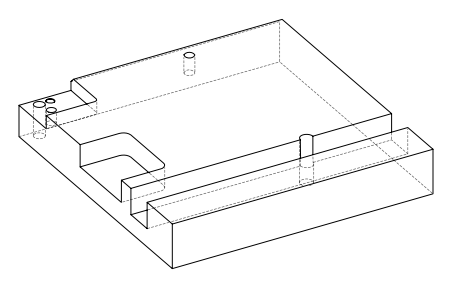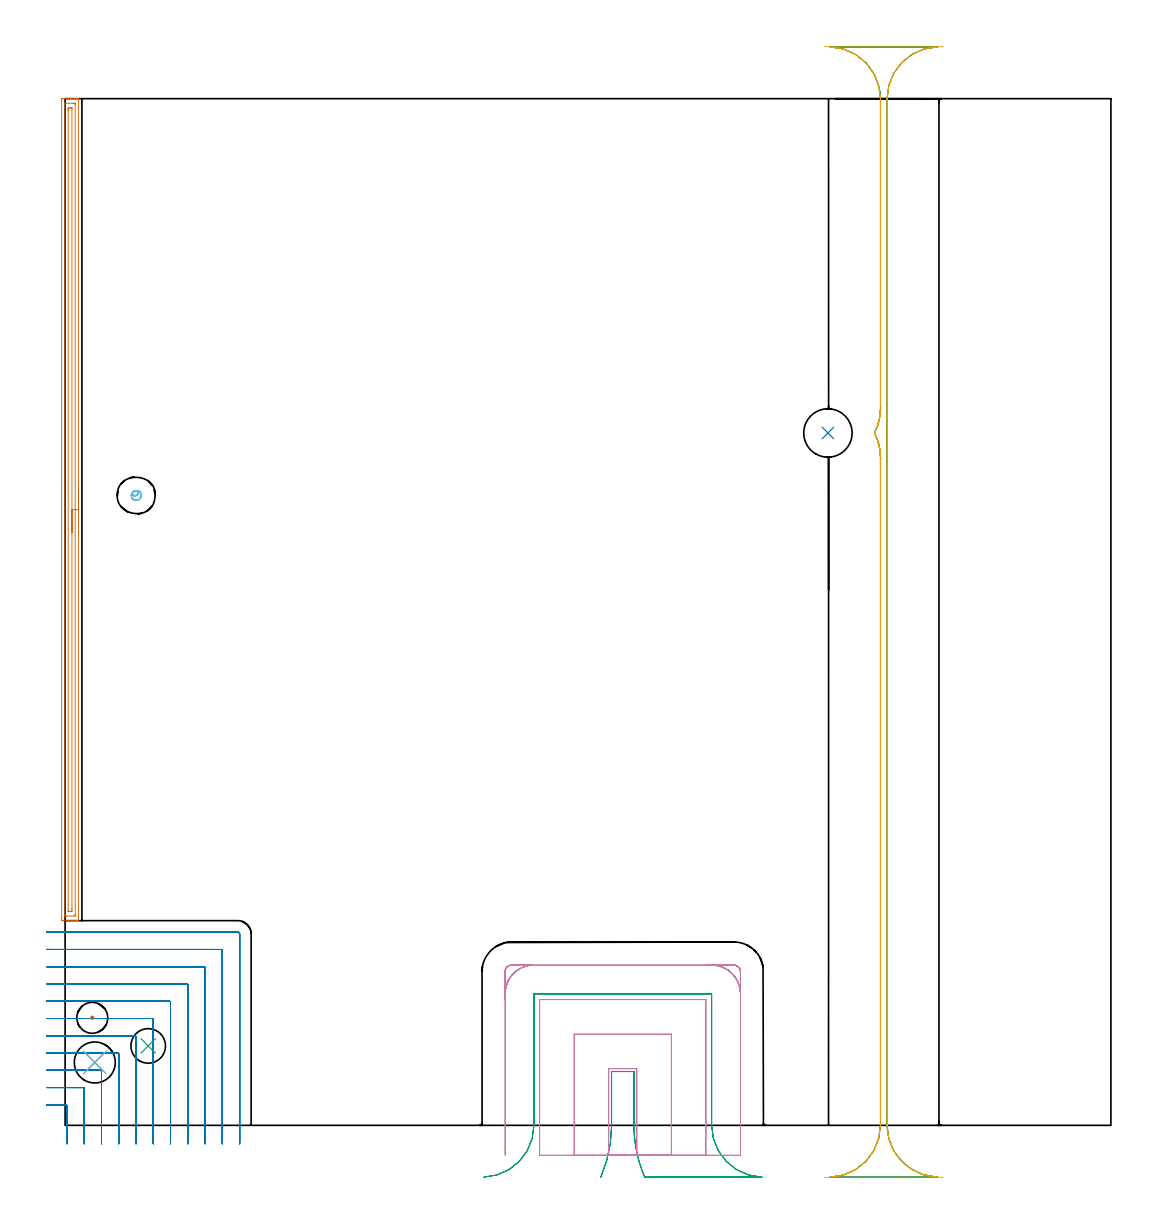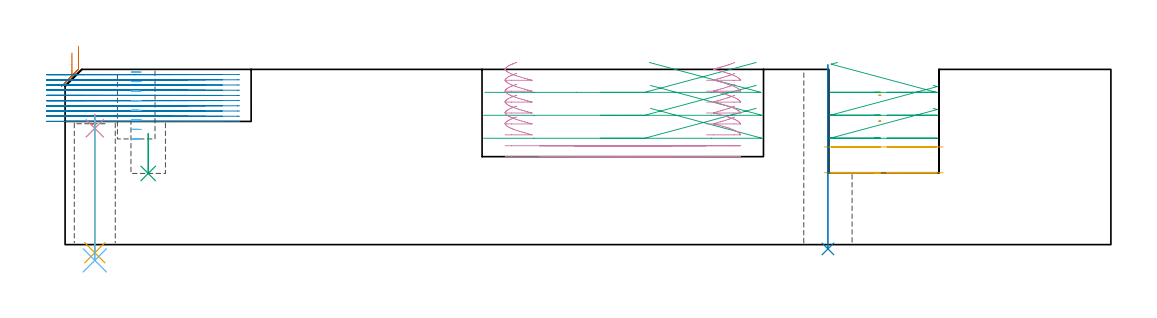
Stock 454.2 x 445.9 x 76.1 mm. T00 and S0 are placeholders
(PLAN: 12 operations, 10 tool changes, 58.3 min)
(1 AREA_MILL | FG_CHAMFER_SURFACE | UGT0205_001 | 8.76 min | 9638 mm3)
(2 MILL_CORNER_NOTCH_RECTANGULAR | CORNER_NOTCH_RECTANGULAR | NXT0201_013 | Follow Part, ap 2.5, ae 75% | 24.71 min | 162063 mm3)
(3 MILL_RECTANGULAR_POCKET | POCKET_RECTANGULAR_STRAIGHT | UGT0201_009 | Follow Part, ap 11.25, ae 75% | 11.65 min | 924267 mm3)
(4 MILL_SLOT | SLOT_PARTIAL_RECTANGULAR | UGT0201_094 | Follow Part, ap 5, ae 75% | 6.46 min | 81616 mm3)
(5 MILL_RECTANGULAR_SLOT | SLOT_RECTANGULAR | UGT0201_009 | Follow Part, ap 11.25, ae 75% | 4.99 min | 321033 mm3)
(6 MILL_BLIND_HOLE_FROM_SOLID_MATERIAL | STEP1POCKET | NXT0201_011 | Spiral | 0.69 min | 6325 mm3)
(7 MILL_BLIND_HOLE_FROM_SOLID_MATERIAL_1 | STEP1POCKET_1 | NXT0201_011 | Spiral | 0.03 min | 324 mm3)
(8 INDEXABLE_INSERT_DRILL_THROUGH_HOLE_FROM_SOLID | STEP1HOLE | NXT0302_013 | 0.32 min | 17200 mm3)
(9 INDEXABLE_INSERT_DRILL_BLIND_HOLE_FROM_SOLID | STEP1POCKET_2 | UGT0302_001 | 0.08 min | 3725 mm3)
(10 SPOT_DRILL | STEP1HOLE_1 | NXT0321_9005460120000 | 0.05 min | 258 mm3)
(11 DRILL_THROUGH_HOLE_INTO_CENTER | STEP1HOLE_1 | NXT0301_083 | 0.24 min | 5006 mm3)
(12 DRILL_TO_ENLARGE_THROUGH_HOLE | STEP1HOLE_1 | UGT0301_248 | 0.26 min | 7971 mm3)
(TOOL UGT0205_001 | Chamfer Mill 20 x 3 x 45 deg. | D20 FL50 Z2)
(TOOL NXT0201_013 | ENDMILL 10mm | D10 FL30 Z4)
(TOOL UGT0201_009 | End Mill 45 mm | D45 FL63 Z6)
(TOOL UGT0201_094 | End mill 20 mm | D20 FL38 Z4)
(TOOL NXT0201_011 | ENDMILL 12mm [2P460-1200-NA 1630] | D12 FL38 Z6)
(TOOL NXT0302_013 | Index. Insert Drill 21mm [880-D2100L25-05] | D21 PA176 FL105 Z2)
(TOOL UGT0302_001 | Indexable Insert Drill 15mm | D15 PA180 FL50 Z2)
(TOOL NXT0321_9005460120000 | NC Spot Drill, 142deg, 12mm, Carbide, Uncoated | D12 PA142 FL30 Z2)
(TOOL NXT0301_083 | Carbide Drill 11.2mm [860.1-1120-056A1-MM 2214] | D11.2 PA140 FL72 Z2)
(TOOL UGT0301_248 | Twist Drill 17.8 mm | D17.8 PA118 FL130 Z2)
(OP 1 AREA_MILL)
G17 G21 G94 G90
T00 M6
G54
G17 G0 G90 X5.8 Y277.4 S1061 M3
G43 Z86.1 H0
G94 G1 Y277.362 Z85.228 F250.
Y277.248 Z84.363
Y277.059 Z83.512
Y276.797 Z82.68
Y276.463 Z81.874
Y276.06 Z81.1
Y275.592 Z80.364
Y275.06 Z79.672
Y274.471 Z79.029
Y273.828 Z78.439
Y273.136 Z77.908
Y272.4 Z77.44
Y271.626 Z77.037
Y270.82 Z76.703
Y269.988 Z76.441
Y269.137 Z76.252
Y268.272 Z76.138
Y267.4 Z76.1
Y89.078
X5.797 Y88.91 Z76.088
X5.762 Y88.907 Z76.054
X5.368 Y88.9 Z75.668
X5.077 Z75.377
X4.37 Z74.665
X3.128 Z73.425
X1.706 Z72.002
X-0.958 Y88.901 Z69.339
X-1.2 Y88.903 Z69.097
X-1.492 Y88.908 Z68.806
X-1.494 Y88.985 Z68.803
X-1.499 Y89.525 Z68.801
X-1.5 Y90.071 Z68.8
Y444.927
X-1.499 Y445.275 Z68.801
X-1.494 Y445.815 Z68.803
X-1.491 Y445.892 Z68.806
X-0.958 Y445.9 Z69.339
X2.594 Z72.889
X4.016 Z74.312
X4.37 Z74.665
X5.077 Z75.377
X5.368 Z75.668
X5.762 Y445.893 Z76.054
X5.797 Y445.89 Z76.088
X5.8 Y445.722 Z76.1
Y267.4
X4.386 Z74.686
X4.385 Y91.297 Z74.685
X4.37 Y90.91 Z74.67
X3.891 Y90.901 Z74.191
X0.818 Y90.9 Z71.118
X0.339 Y90.901 Z70.639
X-0.07 Y90.91 Z70.23
X-0.085 Y91.313 Z70.215
X-0.086 Y91.329 Z70.214
X-0.085 Y443.503 Z70.215
X-0.07 Y443.89 Z70.23
X0.409 Y443.899 Z70.709
X3.482 Y443.9 Z73.782
X3.961 Y443.899 Z74.261
X4.37 Y443.89 Z74.67
X4.385 Y443.487 Z74.685
X4.386 Y443.472 Z74.686
Y267.4
X2.972 Z73.272
X2.971 Y93.994 Z73.271
X2.97 Y93.615 Z73.27
X2.967 Y93.1 Z73.267
X2.964 Y92.92 Z73.264
X2.787 Y92.906 Z73.087
X2.594 Y92.903 Z72.894
X1.905 Y92.9 Z72.205
X1.706 Y92.901 Z72.006
X1.507 Y92.903 Z71.807
X1.375 Y92.908 Z71.675
X1.335 Y92.911 Z71.635
X1.333 Y92.929 Z71.633
X1.331 Y92.974 Z71.631
X1.329 Y93.1 Z71.629
Y440.806
X1.33 Y441.185 Z71.63
X1.333 Y441.7 Z71.633
X1.336 Y441.88 Z71.636
X1.513 Y441.894 Z71.813
X1.706 Y441.897 Z72.006
X2.395 Y441.9 Z72.695
X2.594 Y441.899 Z72.894
X2.793 Y441.897 Z73.093
X2.925 Y441.892 Z73.225
X2.965 Y441.889 Z73.265
X2.967 Y441.871 Z73.267
X2.969 Y441.826 Z73.269
X2.971 Y441.7 Z73.271
X2.972 Y267.4 Z73.272
Y266.528 Z73.31
Y265.664 Z73.423
Y264.812 Z73.612
Y263.98 Z73.875
Y263.174 Z74.208
Y262.4 Z74.611
Y261.664 Z75.08
Y260.972 Z75.611
Y260.329 Z76.2
Y259.74 Z76.844
Y259.209 Z77.536
Y258.74 Z78.272
Y258.337 Z79.045
Y258.003 Z79.851
Y257.741 Z80.683
Y257.552 Z81.535
Y257.438 Z82.4
Y257.4 Z83.272
G0 Z86.1
M5
M2
(OP 2 MILL_CORNER_NOTCH_RECTANGULAR)
G17 G21 G94 G90
T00 M6
G54
G17 G0 G90 X0.8 Y-8. S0 M3
G43 Z86.1 H0
Z73.84
G94 G1 Y-5. F250.
Y8.405 F500.
G3 X0.305 Y8.9 R0.5
G1 X-4.801
X-5.
X-8. Y8.908 F250.
G0 Z86.1
X8.3 Y-8.
Z73.84
G1 Y-5.
Y15.905 F500.
G3 X7.805 Y16.4 R0.5
G1 X-4.801
X-5.
X-8. Y16.409 F250.
G0 Z86.1
X15.8 Y-8.
Z73.84
G1 Y-5.
Y23.405 F500.
G3 X15.305 Y23.9 R0.5
G1 X-4.801
X-5.
X-8. Y23.91 F250.
G0 Z86.1
X23.3 Y-8.
Z73.84
G1 Y-5.
Y30.905 F500.
G3 X22.805 Y31.4 R0.5
G1 X-4.801
X-5.
X-8. Y31.412 F250.
G0 Z86.1
X30.8 Y-8.
Z73.84
G1 Y-5.
Y38.404 F500.
G3 X30.304 Y38.9 R0.5
G1 X-4.801
X-5.
X-8. Y38.914 F250.
G0 Z86.1
X38.3 Y-8.
Z73.84
G1 Y-5.
Y45.904 F500.
G3 X37.804 Y46.4 R0.5
G1 X-4.801
X-5. Y46.401
X-8. Y46.416 F250.
G0 Z86.1
X45.8 Y-8.
Z73.84
G1 Y-5.
Y53.404 F500.
G3 X45.304 Y53.9 R0.5
G1 X-4.801
X-5. Y53.901
X-8. Y53.921 F250.
G0 Z86.1
X53.3 Y-8.
Z73.84
G1 Y-5.
Y60.904 F500.
G3 X52.804 Y61.4 R0.5
G1 X-4.801
X-5. Y61.401
X-8. Y61.427 F250.
G0 Z86.1
X60.8 Y-8.
Z73.84
G1 Y-5.
Y68.404 F500.
G3 X60.304 Y68.9 R0.5
G1 X-4.801
X-5. Y68.901
X-8. Y68.941 F250.
G0 Z86.1
X68.3 Y-8.
Z73.84
G1 Y-5.
Y75.904 F500.
G3 X67.804 Y76.4 R0.5
G1 X-4.801
X-5. Y76.403
X-7.999 Y76.482 F250.
G0 Z86.1
X75.8 Y-8.
Z73.84
G1 Y-5.
Y83.1 F500.
G3 X75. Y83.9 R0.8
G1 X-4.801
X-7.801 F250.
G0 Z86.1
X0.8 Y-8.
Z71.58
G1 Y-5.
Y8.405 F500.
G3 X0.305 Y8.9 R0.5
G1 X-5.
X-8. F250.
G0 Z86.1
X8.3 Y-8.
Z71.58
G1 Y-5.
Y15.905 F500.
G3 X7.805 Y16.4 R0.5
G1 X-5.
X-8. F250.
G0 Z86.1
X15.8 Y-8.
Z71.58
G1 Y-5.
Y23.405 F500.
G3 X15.305 Y23.9 R0.5
G1 X-5.
X-8. F250.
G0 Z86.1
X23.3 Y-8.
Z71.58
G1 Y-5.
Y30.905 F500.
G3 X22.805 Y31.4 R0.5
G1 X-5.
X-8. F250.
G0 Z86.1
X30.8 Y-8.
Z71.58
G1 Y-5.
Y38.404 F500.
G3 X30.304 Y38.9 R0.5
G1 X-5.
X-8. F250.
G0 Z86.1
X38.3 Y-8.
Z71.58
G1 Y-5.
Y45.904 F500.
G3 X37.804 Y46.4 R0.5
G1 X-5.
X-8. F250.
G0 Z86.1
X45.8 Y-8.
Z71.58
G1 Y-5.
Y53.404 F500.
G3 X45.304 Y53.9 R0.5
G1 X-5.
X-8. F250.
G0 Z86.1
X53.3 Y-8.
Z71.58
G1 Y-5.
Y60.904 F500.
G3 X52.804 Y61.4 R0.5
G1 X-5.
X-8. F250.
G0 Z86.1
X60.8 Y-8.
Z71.58
G1 Y-5.
Y68.404 F500.
G3 X60.304 Y68.9 R0.5
G1 X-5.
X-8. F250.
G0 Z86.1
X68.3 Y-8.
Z71.58
G1 Y-5.
Y75.904 F500.
G3 X67.804 Y76.4 R0.5
G1 X-5.
X-8. F250.
G0 Z86.1
X75.8 Y-8.
Z71.58
G1 Y-5.
Y83.1 F500.
G3 X75. Y83.9 R0.8
G1 X-5.
X-8. F250.
G0 Z86.1
X0.8 Y-8.
Z69.32
G1 Y-5.
Y8.405 F500.
G3 X0.305 Y8.9 R0.5
G1 X-5.
X-8. F250.
G0 Z86.1
X8.3 Y-8.
Z69.32
G1 Y-5.
Y15.905 F500.
G3 X7.805 Y16.4 R0.5
G1 X-5.
X-8. F250.
G0 Z86.1
X15.8 Y-8.
Z69.32
G1 Y-5.
Y23.405 F500.
G3 X15.305 Y23.9 R0.5
G1 X-5.
X-8. F250.
G0 Z86.1
X23.3 Y-8.
Z69.32
G1 Y-5.
Y30.905 F500.
G3 X22.805 Y31.4 R0.5
G1 X-5.
X-8. F250.
G0 Z86.1
X30.8 Y-8.
Z69.32
G1 Y-5.
Y38.404 F500.
G3 X30.304 Y38.9 R0.5
G1 X-5.
X-8. F250.
G0 Z86.1
X38.3 Y-8.
Z69.32
G1 Y-5.
Y45.904 F500.
G3 X37.804 Y46.4 R0.5
G1 X-5.
X-8. F250.
G0 Z86.1
X45.8 Y-8.
Z69.32
G1 Y-5.
Y53.404 F500.
G3 X45.304 Y53.9 R0.5
G1 X-5.
X-8. F250.
G0 Z86.1
X53.3 Y-8.
Z69.32
G1 Y-5.
Y60.904 F500.
G3 X52.804 Y61.4 R0.5
G1 X-5.
X-8. F250.
G0 Z86.1
X60.8 Y-8.
Z69.32
G1 Y-5.
Y68.404 F500.
G3 X60.304 Y68.9 R0.5
G1 X-5.
X-8. F250.
G0 Z86.1
X68.3 Y-8.
Z69.32
G1 Y-5.
Y75.904 F500.
G3 X67.804 Y76.4 R0.5
G1 X-5.
X-8. F250.
G0 Z86.1
X75.8 Y-8.
Z69.32
G1 Y-5.
Y83.1 F500.
G3 X75. Y83.9 R0.8
G1 X-5.
X-8. F250.
G0 Z86.1
X0.8 Y-8.
Z67.06
G1 Y-5.
Y8.405 F500.
G3 X0.305 Y8.9 R0.5
G1 X-5.
X-8. F250.
G0 Z86.1
X8.3 Y-8.
Z67.06
G1 Y-5.
Y15.905 F500.
G3 X7.805 Y16.4 R0.5
G1 X-5.
X-8. F250.
G0 Z86.1
X15.8 Y-8.
Z67.06
G1 Y-5.
Y23.405 F500.
G3 X15.305 Y23.9 R0.5
G1 X-5.
X-8. F250.
G0 Z86.1
X23.3 Y-8.
Z67.06
G1 Y-5.
Y30.905 F500.
G3 X22.805 Y31.4 R0.5
G1 X-5.
X-8. F250.
G0 Z86.1
X30.8 Y-8.
Z67.06
G1 Y-5.
Y38.404 F500.
G3 X30.304 Y38.9 R0.5
G1 X-5.
X-8. F250.
G0 Z86.1
X38.3 Y-8.
Z67.06
G1 Y-5.
Y45.904 F500.
G3 X37.804 Y46.4 R0.5
G1 X-5.
X-8. F250.
G0 Z86.1
X45.8 Y-8.
Z67.06
G1 Y-5.
Y53.404 F500.
G3 X45.304 Y53.9 R0.5
G1 X-5.
X-8. F250.
G0 Z86.1
X53.3 Y-8.
Z67.06
G1 Y-5.
Y60.904 F500.
G3 X52.804 Y61.4 R0.5
G1 X-5.
X-8. F250.
G0 Z86.1
X60.8 Y-8.
Z67.06
G1 Y-5.
Y68.404 F500.
G3 X60.304 Y68.9 R0.5
G1 X-5.
X-8. F250.
G0 Z86.1
X68.3 Y-8.
Z67.06
G1 Y-5.
Y75.904 F500.
G3 X67.804 Y76.4 R0.5
G1 X-5.
X-8. F250.
G0 Z86.1
X75.8 Y-8.
Z67.06
G1 Y-5.
Y83.1 F500.
G3 X75. Y83.9 R0.8
G1 X-5.
X-8. F250.
G0 Z86.1
X0.8 Y-8.
Z64.8
G1 Y-5.
Y8.405 F500.
G3 X0.305 Y8.9 R0.5
G1 X-5.
X-8. F250.
G0 Z86.1
X8.3 Y-8.
Z64.8
G1 Y-5.
Y15.905 F500.
G3 X7.805 Y16.4 R0.5
G1 X-5.
X-8. F250.
G0 Z86.1
X15.8 Y-8.
Z64.8
G1 Y-5.
Y23.405 F500.
G3 X15.305 Y23.9 R0.5
G1 X-5.
X-8. F250.
G0 Z86.1
X23.3 Y-8.
Z64.8
G1 Y-5.
Y30.905 F500.
G3 X22.805 Y31.4 R0.5
G1 X-5.
X-8. F250.
G0 Z86.1
X30.8 Y-8.
Z64.8
G1 Y-5.
Y38.404 F500.
G3 X30.304 Y38.9 R0.5
G1 X-5.
X-8. F250.
G0 Z86.1
X38.3 Y-8.
Z64.8
G1 Y-5.
Y45.904 F500.
G3 X37.804 Y46.4 R0.5
G1 X-5.
X-8. F250.
G0 Z86.1
X45.8 Y-8.
Z64.8
G1 Y-5.
Y53.404 F500.
G3 X45.304 Y53.9 R0.5
G1 X-5.
X-8. F250.
G0 Z86.1
X53.3 Y-8.
Z64.8
G1 Y-5.
Y60.904 F500.
G3 X52.804 Y61.4 R0.5
G1 X-5.
X-8. F250.
G0 Z86.1
X60.8 Y-8.
Z64.8
G1 Y-5.
Y68.404 F500.
G3 X60.304 Y68.9 R0.5
G1 X-5.
X-8. F250.
G0 Z86.1
X68.3 Y-8.
Z64.8
G1 Y-5.
Y75.904 F500.
G3 X67.804 Y76.4 R0.5
G1 X-5.
X-8. F250.
G0 Z86.1
X75.8 Y-8.
Z64.8
G1 Y-5.
Y83.1 F500.
G3 X75. Y83.9 R0.8
G1 X-5.
X-8. F250.
G0 Z86.1
X0.8 Y-8.
Z62.54
G1 Y-5.
Y8.405 F500.
G3 X0.305 Y8.9 R0.5
G1 X-5.
X-8. F250.
G0 Z86.1
X8.3 Y-8.
Z62.54
G1 Y-5.
Y15.905 F500.
G3 X7.805 Y16.4 R0.5
G1 X-5.
X-8. F250.
G0 Z86.1
X15.8 Y-8.
Z62.54
G1 Y-5.
Y23.405 F500.
G3 X15.305 Y23.9 R0.5
G1 X-5.
X-8. F250.
G0 Z86.1
X23.3 Y-8.
Z62.54
G1 Y-5.
Y30.905 F500.
G3 X22.805 Y31.4 R0.5
G1 X-5.
X-8. F250.
G0 Z86.1
X30.8 Y-8.
Z62.54
G1 Y-5.
Y38.404 F500.
G3 X30.304 Y38.9 R0.5
G1 X-5.
X-8. F250.
G0 Z86.1
X38.3 Y-8.
Z62.54
G1 Y-5.
Y45.904 F500.
G3 X37.804 Y46.4 R0.5
G1 X-5.
X-8. F250.
G0 Z86.1
X45.8 Y-8.
Z62.54
G1 Y-5.
Y53.404 F500.
G3 X45.304 Y53.9 R0.5
G1 X-5.
X-8. F250.
G0 Z86.1
X53.3 Y-8.
Z62.54
G1 Y-5.
Y60.904 F500.
G3 X52.804 Y61.4 R0.5
G1 X-5.
X-8. F250.
G0 Z86.1
X60.8 Y-8.
Z62.54
G1 Y-5.
Y68.404 F500.
G3 X60.304 Y68.9 R0.5
G1 X-5.
X-8. F250.
G0 Z86.1
X68.3 Y-8.
Z62.54
G1 Y-5.
Y75.904 F500.
G3 X67.804 Y76.4 R0.5
G1 X-5.
X-8. F250.
G0 Z86.1
X75.8 Y-8.
Z62.54
G1 Y-5.
Y83.1 F500.
G3 X75. Y83.9 R0.8
G1 X-5.
X-8. F250.
G0 Z86.1
X0.8 Y-8.
Z60.28
G1 Y-5.
Y8.405 F500.
G3 X0.305 Y8.9 R0.5
G1 X-5.
X-8. F250.
G0 Z86.1
X8.3 Y-8.
Z60.28
G1 Y-5.
Y15.905 F500.
G3 X7.805 Y16.4 R0.5
G1 X-5.
X-8. F250.
G0 Z86.1
X15.8 Y-8.
Z60.28
G1 Y-5.
Y23.405 F500.
G3 X15.305 Y23.9 R0.5
G1 X-5.
X-8. F250.
G0 Z86.1
X23.3 Y-8.
Z60.28
G1 Y-5.
Y30.905 F500.
G3 X22.805 Y31.4 R0.5
G1 X-5.
X-8. F250.
G0 Z86.1
X30.8 Y-8.
Z60.28
G1 Y-5.
Y38.404 F500.
G3 X30.304 Y38.9 R0.5
G1 X-5.
X-8. F250.
G0 Z86.1
X38.3 Y-8.
Z60.28
G1 Y-5.
Y45.904 F500.
G3 X37.804 Y46.4 R0.5
G1 X-5.
X-8. F250.
G0 Z86.1
X45.8 Y-8.
Z60.28
G1 Y-5.
Y53.404 F500.
G3 X45.304 Y53.9 R0.5
G1 X-5.
X-8. F250.
G0 Z86.1
X53.3 Y-8.
Z60.28
G1 Y-5.
Y60.904 F500.
G3 X52.804 Y61.4 R0.5
G1 X-5.
X-8. F250.
G0 Z86.1
X60.8 Y-8.
Z60.28
G1 Y-5.
Y68.404 F500.
G3 X60.304 Y68.9 R0.5
G1 X-5.
X-8. F250.
G0 Z86.1
X68.3 Y-8.
Z60.28
G1 Y-5.
Y75.904 F500.
G3 X67.804 Y76.4 R0.5
G1 X-5.
X-8. F250.
G0 Z86.1
X75.8 Y-8.
Z60.28
G1 Y-5.
Y83.1 F500.
G3 X75. Y83.9 R0.8
G1 X-5.
X-8. F250.
G0 Z86.1
X0.8 Y-8.
Z58.02
G1 Y-5.
Y8.405 F500.
G3 X0.305 Y8.9 R0.5
G1 X-5.
X-8. F250.
G0 Z86.1
X8.3 Y-8.
Z58.02
G1 Y-5.
Y15.905 F500.
G3 X7.805 Y16.4 R0.5
G1 X-5.
X-8. F250.
G0 Z86.1
X15.8 Y-8.
Z58.02
G1 Y-5.
Y23.405 F500.
G3 X15.305 Y23.9 R0.5
G1 X-5.
X-8. F250.
G0 Z86.1
X23.3 Y-8.
Z58.02
G1 Y-5.
Y30.905 F500.
G3 X22.805 Y31.4 R0.5
G1 X-5.
X-8. F250.
G0 Z86.1
X30.8 Y-8.
Z58.02
G1 Y-5.
Y38.404 F500.
G3 X30.304 Y38.9 R0.5
G1 X-5.
X-8. F250.
G0 Z86.1
X38.3 Y-8.
Z58.02
G1 Y-5.
Y45.904 F500.
G3 X37.804 Y46.4 R0.5
G1 X-5.
X-8. F250.
G0 Z86.1
X45.8 Y-8.
Z58.02
G1 Y-5.
Y53.404 F500.
G3 X45.304 Y53.9 R0.5
G1 X-5.
X-8. F250.
G0 Z86.1
X53.3 Y-8.
Z58.02
G1 Y-5.
Y60.904 F500.
G3 X52.804 Y61.4 R0.5
G1 X-5.
X-8. F250.
G0 Z86.1
X60.8 Y-8.
Z58.02
G1 Y-5.
Y68.404 F500.
G3 X60.304 Y68.9 R0.5
G1 X-5.
X-8. F250.
G0 Z86.1
X68.3 Y-8.
Z58.02
G1 Y-5.
Y75.904 F500.
G3 X67.804 Y76.4 R0.5
G1 X-5.
X-8. F250.
G0 Z86.1
X75.8 Y-8.
Z58.02
G1 Y-5.
Y83.1 F500.
G3 X75. Y83.9 R0.8
G1 X-5.
X-8. F250.
G0 Z86.1
X0.8 Y-8.
Z55.76
G1 Y-5.
Y8.405 F500.
G3 X0.305 Y8.9 R0.5
G1 X-5.
X-8. F250.
G0 Z86.1
X8.3 Y-8.
Z55.76
G1 Y-5.
Y15.905 F500.
G3 X7.805 Y16.4 R0.5
G1 X-5.
X-8. F250.
G0 Z86.1
X15.8 Y-8.
Z55.76
G1 Y-5.
Y23.405 F500.
G3 X15.305 Y23.9 R0.5
G1 X-5.
X-8. F250.
G0 Z86.1
X23.3 Y-8.
Z55.76
G1 Y-5.
Y30.905 F500.
G3 X22.805 Y31.4 R0.5
G1 X-5.
X-8. F250.
G0 Z86.1
X30.8 Y-8.
Z55.76
G1 Y-5.
Y38.404 F500.
G3 X30.304 Y38.9 R0.5
G1 X-5.
X-8. F250.
G0 Z86.1
X38.3 Y-8.
Z55.76
G1 Y-5.
Y45.904 F500.
G3 X37.804 Y46.4 R0.5
G1 X-5.
X-8. F250.
G0 Z86.1
X45.8 Y-8.
Z55.76
G1 Y-5.
Y53.404 F500.
G3 X45.304 Y53.9 R0.5
G1 X-5.
X-8. F250.
G0 Z86.1
X53.3 Y-8.
Z55.76
G1 Y-5.
Y60.904 F500.
G3 X52.804 Y61.4 R0.5
G1 X-5.
X-8. F250.
G0 Z86.1
X60.8 Y-8.
Z55.76
G1 Y-5.
Y68.404 F500.
G3 X60.304 Y68.9 R0.5
G1 X-5.
X-8. F250.
G0 Z86.1
X68.3 Y-8.
Z55.76
G1 Y-5.
Y75.904 F500.
G3 X67.804 Y76.4 R0.5
G1 X-5.
X-8. F250.
G0 Z86.1
X75.8 Y-8.
Z55.76
G1 Y-5.
Y83.1 F500.
G3 X75. Y83.9 R0.8
G1 X-5.
X-8. F250.
G0 Z86.1
X0.8 Y-8.
Z53.5
G1 Y-5.
Y8.405 F500.
G3 X0.305 Y8.9 R0.5
G1 X-5.
X-8. F250.
G0 Z86.1
X8.3 Y-8.
Z53.5
G1 Y-5.
Y15.905 F500.
G3 X7.805 Y16.4 R0.5
G1 X-5.
X-8. F250.
G0 Z86.1
X15.8 Y-8.
Z53.5
G1 Y-5.
Y23.405 F500.
G3 X15.305 Y23.9 R0.5
G1 X-5.
X-8. F250.
G0 Z86.1
X23.3 Y-8.
Z53.5
G1 Y-5.
Y30.905 F500.
G3 X22.805 Y31.4 R0.5
G1 X-5.
X-8. F250.
G0 Z86.1
X30.8 Y-8.
Z53.5
G1 Y-5.
Y38.404 F500.
G3 X30.304 Y38.9 R0.5
G1 X-5.
X-8. F250.
G0 Z86.1
X38.3 Y-8.
Z53.5
G1 Y-5.
Y45.904 F500.
G3 X37.804 Y46.4 R0.5
G1 X-5.
X-8. F250.
G0 Z86.1
X45.8 Y-8.
Z53.5
G1 Y-5.
Y53.404 F500.
G3 X45.304 Y53.9 R0.5
G1 X-5.
X-8. F250.
G0 Z86.1
X53.3 Y-8.
Z53.5
G1 Y-5.
Y60.904 F500.
G3 X52.804 Y61.4 R0.5
G1 X-5.
X-8. F250.
G0 Z86.1
X60.8 Y-8.
Z53.5
G1 Y-5.
Y68.404 F500.
G3 X60.304 Y68.9 R0.5
G1 X-5.
X-8. F250.
G0 Z86.1
X68.3 Y-8.
Z53.5
G1 Y-5.
Y75.904 F500.
G3 X67.804 Y76.4 R0.5
G1 X-5.
X-8. F250.
G0 Z86.1
X75.8 Y-8.
Z53.5
G1 Y-5.
Y83.1 F500.
G3 X75. Y83.9 R0.8
G1 X-5.
X-8. F250.
G0 Z86.1
M5
M2
(OP 3 MILL_RECTANGULAR_POCKET)
G17 G21 G94 G90
T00 M6
G54
G17 G0 G90 X335.487 Y-22.5 S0 M3
G43 Z119.2 H0
Z79.1
G94 G1 X332.762 Z78.37 F250.
Y-22.47 Z78.362
Y-22.5 Z78.354
X378.339 Z66.141
Y-22.47 Z66.133
G2 X361.323 Y-13.261 R22.5 F500.
X357.387 Y-4.157 R22.5 F447.
X357. Y0. R22.5 F376.
G1 Y425.819
Y445.9 F500.
G2 X378.829 Y468.39 R22.5
G1 X332.271
G2 X354.1 Y445.9 R22.5
G1 Y311.196
G2 X351.502 Y300.7 R22.5
X354.1 Y290.204 R22.5
G1 Y0.
G2 X332.762 Y-22.47 R22.5
G0 Z119.2
X377.025 Y468.4
Z69.133
G1 X378.829 Z68.65 F250.
Y468.39 Z68.647
Y468.4 Z68.645
X332.271 Z56.169
Y468.39 Z56.167
G2 X353.617 Y450.538 R22.5 F500.
X354.1 Y445.9 R22.5 F375.
G1 Y311.196
G2 X351.502 Y300.7 R22.5
X354.1 Y290.204 R22.5
G1 Y21.419
Y0. F500.
G2 X332.271 Y-22.49 R22.5
G1 Y-22.5
X378.829
Y-22.49
G2 X357. Y0. R22.5
G1 Y445.9
G2 X378.829 Y468.39 R22.5
G0 X377.025 Y468.4 Z59.167
G1 X378.829 Z58.683 F250.
Y468.39 Z58.681
Y468.4 Z58.678
X332.271 Z46.203
Y468.39 Z46.2
G2 X353.617 Y450.538 R22.5 F500.
X354.1 Y445.9 R22.5 F375.
G1 Y311.196
G2 X351.502 Y300.7 R22.5
X354.1 Y290.204 R22.5
G1 Y21.419
Y0. F500.
G2 X332.271 Y-22.49 R22.5
G1 X378.829
G2 X357. Y0. R22.5
G1 Y445.9
G2 X378.829 Y468.39 R22.5
G0 Z119.2
X300.138 Y-22.5
Z79.1
G1 X251.746 Z66.133 F250.
G2 X248.58 Y-13.028 R56.25 F500.
X247.05 Y0. R56.25 F409.
G1 Y23.35
X243.548
X237.35 F500.
Y0.
G2 X232.654 Y-22.5 R56.25
G0 X253.776 Z79.1
G1 X302.139 Z66.141 F250.
Y-22.47 Z66.133
G2 X280.8 Y0. R22.5 F500.
G1 Y15.819
Y35.819 F441.
Y55.819 F377.
Y57.1 F478.
X242.081
X222.081 F428.
X203.6 F376.
Y55.581
Y25.581 F485.
Y0. F500.
G2 X182.262 Y-22.47 R22.5
G0 X300.138 Y-22.5 Z69.133
G1 X251.746 Z56.167 F250.
G2 X248.58 Y-13.028 R56.25 F500.
X247.05 Y0. R56.25 F409.
G1 Y23.35
X243.548
X237.35 F500.
Y0.
G2 X232.654 Y-22.5 R56.25
G0 X254.247 Z69.133
G1 X302.629 Z56.169 F250.
Y-22.49 Z56.167
G2 X280.8 Y0. R22.5 F500.
G1 Y15.328
Y35.328 F443.
Y55.328 F377.
Y57.1 F472.
X232.572
X203.6 F391.
Y56.072
Y26.072 F488.
Y0. F500.
G2 X181.771 Y-22.49 R22.5
G0 X300.138 Y-22.5 Z59.167
G1 X251.746 Z46.2 F250.
G2 X248.58 Y-13.028 R56.25 F500.
X247.05 Y0. R56.25 F409.
G1 Y23.35
X243.548
X237.35 F500.
Y0.
G2 X232.654 Y-22.5 R56.25
G0 X254.247 Z59.167
G1 X302.629 Z46.203 F250.
Y-22.49 Z46.2
G2 X280.8 Y0. R22.5 F500.
G1 Y15.328
Y35.328 F443.
Y55.328 F377.
Y57.1 F472.
X232.572
X203.6 F391.
Y56.072
Y26.072 F488.
Y0. F500.
G2 X181.771 Y-22.49 R22.5
G0 Z119.2
M5
M2
(OP 4 MILL_SLOT)
G17 G21 G94 G90
T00 M6
G54
G17 G0 G90 X290.799 Y64.584 S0 M3
G43 Z86.1 H0
Z79.1
G94 G1 X290.631 Y64.824 Z79.021 F250.
X289.707 Y65.876 Z78.646
X288.673 Y66.819 Z78.271
X288.272 Y67.12 Z78.137
X287.866 Y67.419 Z78.002
X287.003 Y67.956 Z77.729
X286.099 Y68.422 Z77.457
X285.161 Y68.814 Z77.184
X284.682 Y68.971 Z77.049
X284.203 Y69.128 Z76.914
X283.167 Y69.375 Z76.629
X282.114 Y69.535 Z76.344
X281.612 Y69.57 Z76.209
X281.614 Y69.6 Z76.201
X281.612 Y69.57 Z76.193
X282.114 Y69.535 Z76.058
X283.167 Y69.375 Z75.772
X284.203 Y69.128 Z75.487
X284.682 Y68.971 Z75.352
X285.161 Y68.814 Z75.217
X286.099 Y68.422 Z74.944
X287.003 Y67.956 Z74.672
X287.866 Y67.419 Z74.399
X288.272 Y67.12 Z74.264
X288.673 Y66.819 Z74.13
X289.707 Y65.876 Z73.755
X290.631 Y64.824 Z73.38
X291.431 Y63.677 Z73.005
X292.1 Y62.447 Z72.63
X292.627 Y61.15 Z72.255
X293.007 Y59.803 Z71.88
X293.236 Y58.423 Z71.505
X293.27 Y57.922 Z71.37
X293.3 Y57.924 Z71.362
Y66.8 F500.
G3 X290.5 Y69.6 R2.8
G1 X281.614
X278.614 F250.
G0 X290.799 Y64.582 Z74.362
G1 X290.631 Y64.823 Z74.284
X289.708 Y65.875 Z73.909
X288.674 Y66.818 Z73.534
X288.272 Y67.12 Z73.399
X287.866 Y67.419 Z73.264
X286.81 Y68.064 Z72.932
X285.695 Y68.602 Z72.601
X284.534 Y69.029 Z72.269
X283.337 Y69.341 Z71.938
X282.114 Y69.535 Z71.606
X281.612 Y69.57 Z71.471
X281.614 Y69.6 Z71.463
X281.612 Y69.57 Z71.455
X282.114 Y69.535 Z71.32
X283.337 Y69.341 Z70.988
X284.534 Y69.029 Z70.657
X285.695 Y68.602 Z70.325
X286.81 Y68.064 Z69.994
X287.866 Y67.419 Z69.662
X288.273 Y67.119 Z69.527
X288.674 Y66.818 Z69.392
X289.708 Y65.875 Z69.017
X290.631 Y64.823 Z68.642
X291.432 Y63.676 Z68.267
X292.1 Y62.446 Z67.892
X292.627 Y61.15 Z67.517
X293.007 Y59.803 Z67.142
X293.236 Y58.422 Z66.767
X293.27 Y57.922 Z66.633
X293.3 Y57.924 Z66.625
Y66.8 F500.
G3 X290.5 Y69.6 R2.8
G1 X281.614
X278.614 F250.
G0 X290.799 Y64.582 Z69.625
G1 X290.63 Y64.825 Z69.546
X289.706 Y65.877 Z69.171
X288.672 Y66.82 Z68.796
X288.27 Y67.121 Z68.661
X287.865 Y67.42 Z68.526
X286.808 Y68.064 Z68.195
X285.694 Y68.602 Z67.863
X284.533 Y69.029 Z67.532
X283.336 Y69.341 Z67.2
X282.114 Y69.535 Z66.869
X281.612 Y69.57 Z66.734
X281.614 Y69.6 Z66.726
X281.612 Y69.57 Z66.718
X282.114 Y69.535 Z66.583
X283.336 Y69.341 Z66.251
X284.533 Y69.029 Z65.92
X285.694 Y68.602 Z65.588
X286.808 Y68.064 Z65.257
X287.865 Y67.42 Z64.925
X288.27 Y67.121 Z64.79
X288.672 Y66.82 Z64.656
X289.706 Y65.877 Z64.281
X290.63 Y64.825 Z63.905
X291.43 Y63.677 Z63.53
X292.099 Y62.447 Z63.155
X292.627 Y61.15 Z62.78
X293.007 Y59.803 Z62.405
X293.236 Y58.422 Z62.03
X293.27 Y57.921 Z61.895
X293.3 Y57.923 Z61.887
Y66.8 F500.
G3 X290.5 Y69.6 R2.8
G1 X281.614
X278.614 F250.
G0 X290.799 Y64.582 Z64.887
G1 X290.629 Y64.825 Z64.808
X289.706 Y65.877 Z64.433
X288.671 Y66.82 Z64.058
X288.27 Y67.121 Z63.924
X287.865 Y67.421 Z63.789
X286.808 Y68.064 Z63.457
X285.694 Y68.602 Z63.126
X284.533 Y69.029 Z62.794
X283.336 Y69.341 Z62.463
X282.114 Y69.535 Z62.131
X281.612 Y69.57 Z61.996
X281.614 Y69.6 Z61.988
X281.612 Y69.57 Z61.98
X282.114 Y69.535 Z61.845
X283.336 Y69.341 Z61.514
X284.533 Y69.029 Z61.182
X285.694 Y68.602 Z60.851
X286.808 Y68.064 Z60.519
X287.865 Y67.421 Z60.188
X288.27 Y67.121 Z60.053
X288.671 Y66.82 Z59.918
X289.706 Y65.877 Z59.543
X290.629 Y64.825 Z59.168
X291.43 Y63.677 Z58.793
X292.099 Y62.447 Z58.418
X292.627 Y61.15 Z58.043
X293.007 Y59.803 Z57.668
X293.236 Y58.422 Z57.292
X293.27 Y57.921 Z57.158
X293.3 Y57.923 Z57.15
Y66.8 F500.
G3 X290.5 Y69.6 R2.8
G1 X281.614
X278.614 F250.
G0 X290.781 Y64.602 Z60.15
G1 X290.395 Y65.115 Z59.978
X289.574 Y66.009 Z59.653
X288.67 Y66.821 Z59.327
X288.269 Y67.122 Z59.193
X287.863 Y67.421 Z59.058
X286.807 Y68.065 Z58.726
X285.693 Y68.603 Z58.395
X284.533 Y69.029 Z58.064
X283.336 Y69.341 Z57.732
X282.114 Y69.535 Z57.401
X281.612 Y69.57 Z57.266
X281.614 Y69.6 Z57.258
X281.612 Y69.57 Z57.25
X282.114 Y69.535 Z57.115
X283.336 Y69.341 Z56.783
X284.533 Y69.029 Z56.452
X285.693 Y68.603 Z56.12
X286.807 Y68.065 Z55.789
X287.863 Y67.421 Z55.458
X288.269 Y67.122 Z55.323
X288.67 Y66.821 Z55.188
X289.574 Y66.009 Z54.863
X290.395 Y65.115 Z54.537
X291.126 Y64.145 Z54.212
X291.76 Y63.109 Z53.887
X292.292 Y62.018 Z53.561
X292.716 Y60.88 Z53.236
X292.85 Y60.396 Z53.101
X292.983 Y59.912 Z52.967
X293.221 Y58.554 Z52.597
X293.26 Y58.054 Z52.463
X293.27 Y57.896 Z52.421
X293.3 Y57.898 Z52.412
Y66.8 F500.
G3 X290.5 Y69.6 R2.8
G1 X281.614
X278.614 F250.
G0 X290.78 Y64.602 Z55.412
G1 X290.444 Y65.055 Z55.261
X289.601 Y65.982 Z54.926
X288.671 Y66.821 Z54.59
X288.269 Y67.122 Z54.455
X287.864 Y67.421 Z54.32
X286.808 Y68.065 Z53.989
X285.694 Y68.602 Z53.658
X284.533 Y69.029 Z53.326
X283.336 Y69.341 Z52.995
X282.114 Y69.535 Z52.663
X281.612 Y69.57 Z52.528
X281.614 Y69.6 Z52.52
X281.612 Y69.57 Z52.512
X282.114 Y69.535 Z52.377
X283.336 Y69.341 Z52.046
X284.533 Y69.029 Z51.714
X285.694 Y68.602 Z51.383
X286.808 Y68.065 Z51.051
X287.864 Y67.421 Z50.72
X288.269 Y67.122 Z50.585
X288.671 Y66.821 Z50.451
X289.601 Y65.982 Z50.115
X290.444 Y65.055 Z49.779
X291.191 Y64.049 Z49.443
X291.834 Y62.973 Z49.108
X292.367 Y61.839 Z48.772
X292.785 Y60.658 Z48.436
X292.909 Y60.172 Z48.302
X293.033 Y59.686 Z48.167
X293.221 Y58.555 Z47.86
X293.26 Y58.055 Z47.726
X293.27 Y57.896 Z47.683
X293.3 Y57.898 Z47.675
Y66.8 F500.
G3 X290.5 Y69.6 R2.8
G1 X281.614
X278.614 F250.
G0 Z86.1
X196.128 Y67.109
Z79.1
G1 X195.876 Y66.934 Z79.018
X194.824 Y66.012 Z78.643
X194.48 Y65.647 Z78.508
X194.138 Y65.279 Z78.374
X193.363 Y64.279 Z78.035
X192.693 Y63.207 Z77.696
X192.132 Y62.074 Z77.357
X191.688 Y60.89 Z77.019
X191.364 Y59.668 Z76.68
X191.165 Y58.419 Z76.341
X191.13 Y57.918 Z76.206
X191.1 Y57.92 Z76.198
X191.13 Y57.918 Z76.19
X191.165 Y58.419 Z76.055
X191.364 Y59.668 Z75.717
X191.688 Y60.89 Z75.378
X192.132 Y62.074 Z75.039
X192.693 Y63.207 Z74.7
X193.363 Y64.279 Z74.361
X194.138 Y65.279 Z74.023
X194.48 Y65.647 Z73.888
X194.824 Y66.012 Z73.754
X195.876 Y66.934 Z73.379
X197.024 Y67.733 Z73.004
X198.253 Y68.4 Z72.629
X199.549 Y68.927 Z72.254
X200.895 Y69.307 Z71.88
X202.275 Y69.536 Z71.505
X202.776 Y69.57 Z71.37
X202.774 Y69.6 Z71.362
X193.9 F500.
G3 X191.1 Y66.8 R2.8
G1 Y57.92
Y54.92 F250.
G0 X196.128 Y67.109 Z74.362
G1 X195.876 Y66.934 Z74.28
X194.824 Y66.012 Z73.905
X194.48 Y65.647 Z73.771
X194.138 Y65.279 Z73.636
X193.363 Y64.279 Z73.297
X192.693 Y63.207 Z72.959
X192.132 Y62.074 Z72.62
X191.688 Y60.89 Z72.281
X191.364 Y59.668 Z71.942
X191.165 Y58.419 Z71.603
X191.13 Y57.918 Z71.469
X191.1 Y57.92 Z71.461
X191.13 Y57.918 Z71.453
X191.165 Y58.419 Z71.318
X191.364 Y59.668 Z70.979
X191.688 Y60.89 Z70.64
X192.132 Y62.074 Z70.302
X192.693 Y63.207 Z69.963
X193.363 Y64.279 Z69.624
X194.138 Y65.279 Z69.285
X194.48 Y65.647 Z69.151
X194.824 Y66.012 Z69.016
X195.876 Y66.934 Z68.641
X197.024 Y67.733 Z68.267
X198.253 Y68.4 Z67.892
X199.549 Y68.927 Z67.517
X200.895 Y69.307 Z67.142
X202.275 Y69.536 Z66.767
X202.776 Y69.57 Z66.633
X202.774 Y69.6 Z66.625
X193.9 F500.
G3 X191.1 Y66.8 R2.8
G1 Y57.92
Y54.92 F250.
G0 X196.128 Y67.109 Z69.625
G1 X195.872 Y66.931 Z69.541
X194.82 Y66.008 Z69.166
X194.476 Y65.643 Z69.032
X194.134 Y65.274 Z68.897
X193.36 Y64.275 Z68.559
X192.691 Y63.204 Z68.22
X192.131 Y62.071 Z67.882
X191.687 Y60.888 Z67.543
X191.364 Y59.667 Z67.204
X191.165 Y58.419 Z66.866
X191.13 Y57.918 Z66.731
X191.1 Y57.92 Z66.723
X191.13 Y57.918 Z66.715
X191.165 Y58.419 Z66.581
X191.364 Y59.667 Z66.242
X191.687 Y60.888 Z65.903
X192.131 Y62.071 Z65.565
X192.691 Y63.204 Z65.226
X193.36 Y64.275 Z64.888
X194.134 Y65.274 Z64.549
X194.476 Y65.643 Z64.415
X194.82 Y66.008 Z64.28
X195.872 Y66.931 Z63.905
X197.021 Y67.731 Z63.53
X198.251 Y68.399 Z63.155
X199.547 Y68.927 Z62.78
X200.894 Y69.307 Z62.405
X202.275 Y69.536 Z62.03
X202.776 Y69.57 Z61.895
X202.774 Y69.6 Z61.887
X193.9 F500.
G3 X191.1 Y66.8 R2.8
G1 Y57.92
Y54.92 F250.
G0 X196.128 Y67.109 Z64.887
G1 X195.872 Y66.931 Z64.804
X194.82 Y66.008 Z64.429
X194.476 Y65.643 Z64.294
X194.134 Y65.274 Z64.16
X193.36 Y64.275 Z63.821
X192.691 Y63.204 Z63.483
X192.131 Y62.071 Z63.144
X191.687 Y60.888 Z62.806
X191.364 Y59.667 Z62.467
X191.165 Y58.419 Z62.128
X191.13 Y57.918 Z61.994
X191.1 Y57.92 Z61.986
X191.13 Y57.918 Z61.978
X191.165 Y58.419 Z61.843
X191.364 Y59.667 Z61.505
X191.687 Y60.888 Z61.166
X192.131 Y62.071 Z60.827
X192.691 Y63.204 Z60.489
X193.36 Y64.275 Z60.15
X194.134 Y65.274 Z59.812
X194.476 Y65.643 Z59.677
X194.82 Y66.008 Z59.543
X195.872 Y66.931 Z59.168
X197.021 Y67.731 Z58.793
X198.251 Y68.399 Z58.418
X199.547 Y68.927 Z58.043
X200.894 Y69.307 Z57.667
X202.275 Y69.536 Z57.292
X202.776 Y69.57 Z57.158
X202.774 Y69.6 Z57.15
X193.9 F500.
G3 X191.1 Y66.8 R2.8
G1 Y57.92
Y54.92 F250.
G0 X196.128 Y67.109 Z60.15
G1 X195.872 Y66.931 Z60.066
X194.82 Y66.008 Z59.691
X194.476 Y65.643 Z59.557
X194.134 Y65.274 Z59.422
X193.36 Y64.275 Z59.084
X192.691 Y63.204 Z58.745
X192.131 Y62.071 Z58.407
X191.687 Y60.888 Z58.068
X191.364 Y59.667 Z57.73
X191.165 Y58.419 Z57.391
X191.13 Y57.918 Z57.256
X191.1 Y57.92 Z57.248
X191.13 Y57.918 Z57.24
X191.165 Y58.419 Z57.106
X191.364 Y59.667 Z56.767
X191.687 Y60.888 Z56.428
X192.131 Y62.071 Z56.09
X192.691 Y63.204 Z55.751
X193.36 Y64.275 Z55.413
X194.134 Y65.274 Z55.074
X194.476 Y65.643 Z54.94
X194.82 Y66.008 Z54.805
X195.872 Y66.931 Z54.43
X197.021 Y67.731 Z54.055
X198.251 Y68.399 Z53.68
X199.547 Y68.927 Z53.305
X200.894 Y69.307 Z52.93
X202.275 Y69.536 Z52.555
X202.776 Y69.57 Z52.421
X202.774 Y69.6 Z52.412
X193.9 F500.
G3 X191.1 Y66.8 R2.8
G1 Y57.92
Y54.92 F250.
G0 X196.124 Y67.118 Z55.412
G1 X195.172 Y66.34 Z55.083
X194.814 Y65.988 Z54.949
X194.458 Y65.634 Z54.814
X193.598 Y64.601 Z54.454
X192.853 Y63.483 Z54.094
X192.23 Y62.292 Z53.734
X191.738 Y61.041 Z53.374
X191.381 Y59.745 Z53.013
X191.165 Y58.419 Z52.653
X191.13 Y57.918 Z52.519
X191.1 Y57.92 Z52.511
X191.13 Y57.918 Z52.503
X191.165 Y58.419 Z52.368
X191.381 Y59.745 Z52.008
X191.738 Y61.041 Z51.648
X192.23 Y62.292 Z51.288
X192.853 Y63.483 Z50.928
X193.598 Y64.601 Z50.567
X194.458 Y65.634 Z50.207
X194.814 Y65.988 Z50.073
X195.172 Y66.34 Z49.938
X196.194 Y67.174 Z49.585
X197.297 Y67.897 Z49.231
X198.47 Y68.501 Z48.878
X199.7 Y68.978 Z48.524
X200.973 Y69.324 Z48.171
X202.275 Y69.536 Z47.817
X202.776 Y69.57 Z47.683
X202.774 Y69.6 Z47.675
X193.9 F500.
G3 X191.1 Y66.8 R2.8
G1 Y57.92
Y54.92 F250.
G0 Z86.1
X248.3 Y-13.
Z42.937
G1 Y-10.
Y24.6 F500.
X236.1
Y-10.
Y-13. F250.
X263.3
Y-10.
Y39.6 F500.
X221.1
Y-10.
Y-13. F250.
X278.3
Y-10.
Y54.6 F500.
X206.1
Y-10.
Y-13. F250.
X293.3
Y-10.
Y66.8 F500.
G3 X290.5 Y69.6 R2.8
G1 X193.9
G3 X191.1 Y66.8 R2.8
G1 Y-10.
Y-13. F250.
G0 X248.3 Z38.2
G1 Y-10.
Y24.6 F500.
X236.1
Y-10.
Y-13. F250.
X263.3
Y-10.
Y39.6 F500.
X221.1
Y-10.
Y-13. F250.
X278.3
Y-10.
Y54.6 F500.
X206.1
Y-10.
Y-13. F250.
X293.3
Y-10.
Y66.8 F500.
G3 X290.5 Y69.6 R2.8
G1 X193.9
G3 X191.1 Y66.8 R2.8
G1 Y-10.
Y-13. F250.
G0 Z86.1
M5
M2
(OP 5 MILL_RECTANGULAR_SLOT)
G17 G21 G94 G90
T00 M6
G54
G17 G0 G90 X354.291 Y311.802 S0 M3
G43 Z86.1 H0
Z64.875
G94 G1 X353.974 Y308.818 F250.
G2 X353.728 Y307.122 R22.5
G1 X353.185 Y304.171
G0 Z86.1
X354.291 Y311.802
Z53.65
G1 X353.974 Y308.818
G2 X353.728 Y307.122 R22.5
G1 X353.185 Y304.171
G0 Z86.1
X353.522 Y296.094
Z64.875
G1 X353.91 Y293.12
G2 X353.995 Y292.376 R22.5
G1 X354.285 Y289.39
G0 Z86.1
X353.522 Y296.094
Z53.65
G1 X353.91 Y293.12
G2 X353.995 Y292.376 R22.5
G1 X354.285 Y289.39
G0 Z86.1
X329.766 Y468.525
Z42.425
G1 X332.762 Y468.37
G2 X354.1 Y445.9 R22.5 F500.
G1 Y311.196
G2 X351.502 Y300.7 R22.5
X354.1 Y290.204 R22.5
G1 Y0.
G2 X332.762 Y-22.47 R22.5
G1 Y-22.5
X378.339
Y-22.47
G2 X357. Y0. R22.5
G1 Y445.9
G2 X378.338 Y468.37 R22.5
G1 X381.334 Y468.525 F250.
G0 Z86.1
X381.335 Y-22.625
Z31.2
G1 X378.339 Y-22.47
G2 X361.323 Y-13.261 R22.5 F500.
X357.387 Y-4.157 R22.5 F403.
X357. Y0. R22.5 F338.
G1 Y425.819
Y445.9 F500.
G2 X378.338 Y468.37 R22.5
G1 Y468.4
X332.762
Y468.37
G2 X354.1 Y445.9 R22.5
G1 Y311.196
G2 X351.502 Y300.7 R22.5
X354.1 Y290.204 R22.5
G1 Y0.
G2 X332.761 Y-22.47 R22.5
G1 X329.765 Y-22.625 F250.
G0 Z86.1
M5
M2
(OP 6 MILL_BLIND_HOLE_FROM_SOLID_MATERIAL)
G17 G21 G94 G90
T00 M6
G54
G17 G0 G90 X30.9 Y273.6 S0 M3
G43 Z86.1 H1
Z74.95
G94 G3 X31.594 Y275.056 R0.893 F250.
X29.547 Y275.271 R1.456
X29.229 Y272.247 R2.15
X29.547 Y275.271 R-2.15
X29.388 Y273.759 R1.075
X30.9 Y273.6 R1.075
G0 Z70.8
G3 X31.594 Y275.056 R0.893
X29.547 Y275.271 R1.456
X29.229 Y272.247 R2.15
X29.547 Y275.271 R-2.15
X29.388 Y273.759 R1.075
X30.9 Y273.6 R1.075
G0 Z66.65
G3 X31.594 Y275.056 R0.893
X29.547 Y275.271 R1.456
X29.229 Y272.247 R2.15
X29.547 Y275.271 R-2.15
X29.388 Y273.759 R1.075
X30.9 Y273.6 R1.075
G0 Z62.5
G3 X31.594 Y275.056 R0.893
X29.547 Y275.271 R1.456
X29.229 Y272.247 R2.15
X29.547 Y275.271 R-2.15
X29.388 Y273.759 R1.075
X30.9 Y273.6 R1.075
G0 Z58.35
G3 X31.594 Y275.056 R0.893
X29.547 Y275.271 R1.456
X29.229 Y272.247 R2.15
X29.547 Y275.271 R-2.15
X29.388 Y273.759 R1.075
X30.9 Y273.6 R1.075
G0 Z54.2
G3 X31.594 Y275.056 R0.893
X29.547 Y275.271 R1.456
X29.229 Y272.247 R2.15
X29.547 Y275.271 R-2.15
X29.388 Y273.759 R1.075
X30.9 Y273.6 R1.075
G0 Z50.05
G3 X31.594 Y275.056 R0.893
X29.547 Y275.271 R1.456
X29.229 Y272.247 R2.15
X29.547 Y275.271 R-2.15
X29.388 Y273.759 R1.075
X30.9 Y273.6 R1.075
G0 Z45.9
G3 X31.594 Y275.056 R0.893
X29.547 Y275.271 R1.456
X29.229 Y272.247 R2.15
X29.547 Y275.271 R-2.15
X29.388 Y273.759 R1.075
X30.9 Y273.6 R1.075
G0 Z86.1
M5
M2
(OP 7 MILL_BLIND_HOLE_FROM_SOLID_MATERIAL_1)
G17 G21 G94 G90
T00 M6
G54
G17 G0 G90 X11.8 Y46.7 S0 M3
G43 Z86.1 H1
Z52.5
G94 G3 X12.15 Y47.05 R0.35 F250.
X11.8 Y47.4 R0.35
X11.1 Y46.7 R0.7
X11.8 Y47.4 R-0.7
X11.45 Y47.05 R0.35
X11.8 Y46.7 R0.35
G0 Z86.1
M5
M2
(OP 8 INDEXABLE_INSERT_DRILL_THROUGH_HOLE_FROM_SOLID)
G17 G21 G94 G90
T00 M6
G54
G17 G0 G90 X331.3 Y300.7 S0 M3
G43 Z86.1 H1
G94 G81 G98 Z-1.867 F250. R78.1
G80
M5
M2
(OP 9 INDEXABLE_INSERT_DRILL_BLIND_HOLE_FROM_SOLID)
G17 G21 G94 G90
T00 M6
G54
G17 G0 G90 X36.1 Y34.5 S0 M3
G43 Z86.1 H0
G94 G81 G98 Z30.9 F250. R48.2
G80
M5
M2
(OP 10 SPOT_DRILL)
G17 G21 G94 G90
T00 M6
G54
G17 G0 G90 X12.9 Y27.3 S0 M3
G43 Z86.1 H0
G94 G81 G98 Z50.5 F250. R56.5
G80
M5
M2
(OP 11 DRILL_THROUGH_HOLE_INTO_CENTER)
G17 G21 G94 G90
T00 M6
G54
G17 G0 G90 X12.9 Y27.3 S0 M3
G43 Z86.1 H1
G94 G73 G98 Z-3.538 F250. Q9.506 R55.5
G80
M5
M2
(OP 12 DRILL_TO_ENLARGE_THROUGH_HOLE)
G17 G21 G94 G90
T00 M6
G54
G17 G0 G90 X12.9 Y27.3 S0 M3
G43 Z86.1 H0
G94 G73 G98 Z-6.848 F250. Q15.087 R55.5
G80
M5
M2
